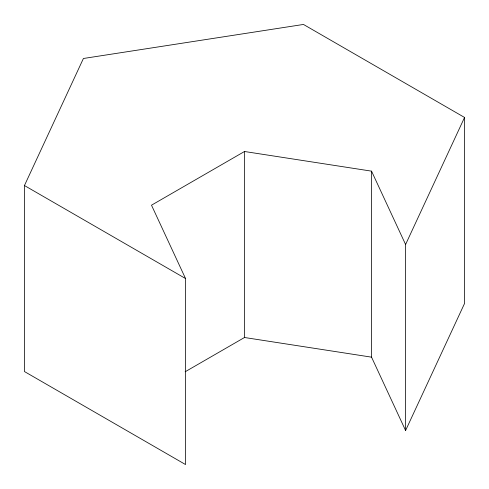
<?xml version="1.0" encoding="UTF-8"?>
<svg xmlns="http://www.w3.org/2000/svg" width="489" height="489" viewBox="0 0 489 489"><rect width="100%" height="100%" fill="white"/><g stroke="black" fill="none" stroke-linecap="round" stroke-linejoin="round"><path stroke-width="0.73" d="M24.45 185.539L83.411 58.491L303.461 24.45L464.55 117.452L464.55 303.461L405.589 430.509L371.548 357.159L371.548 171.15L244.5 151.498L151.498 205.191L185.539 278.541L185.539 464.55L24.45 371.548L24.45 185.539L185.539 278.541M405.589 430.509L405.589 244.5L464.55 117.452M185.135 371.781L244.5 337.502L371.548 357.159M371.548 171.15L405.589 244.5M244.5 151.498L244.5 337.502"/></g></svg>
